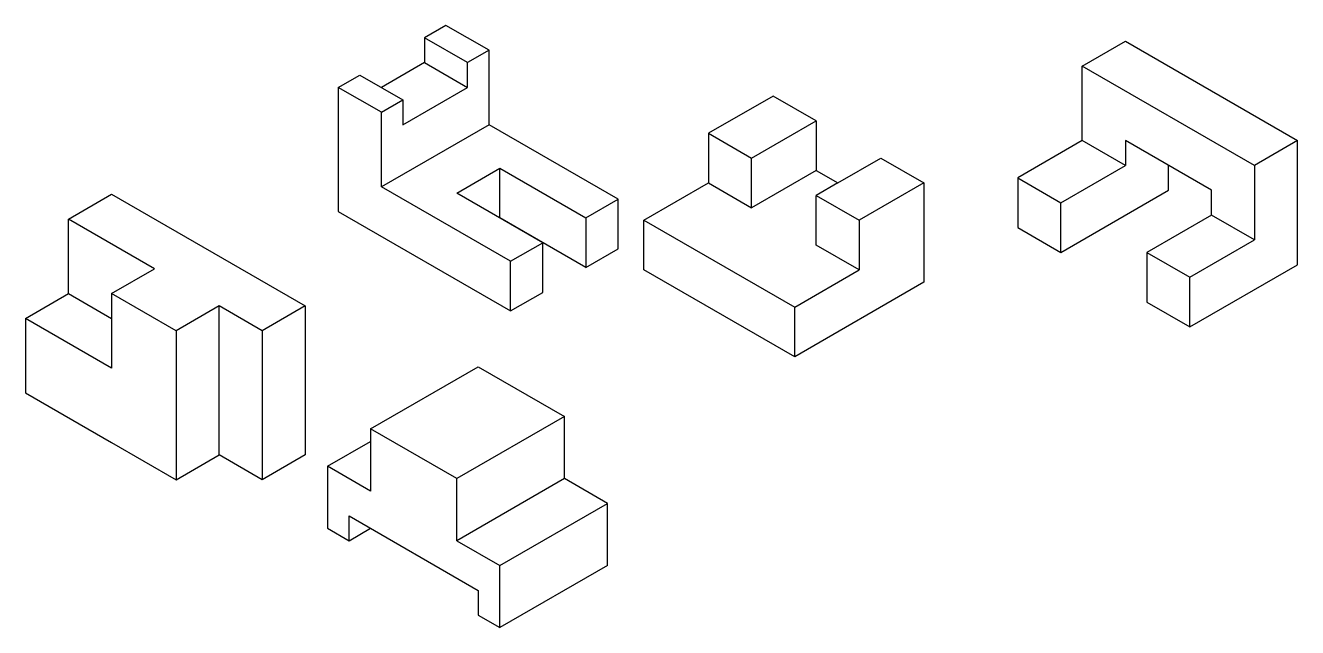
# Model space of a CAD drawing. Header units: inches. Extents: x -0.9 to 50.3, y -8.5 to 15.8.
import ezdxf

# ---------------------------------------------------------------- set-up
doc = ezdxf.new("R2010")
doc.units = ezdxf.units.IN
doc.header["$MEASUREMENT"] = 0

msp = doc.modelspace()

# ---------------------------------------------------------------- linework, layer by layer
for p, q in [((16.021, 15.75), (15.155, 15.25)), ((17.754, 14.75), (16.021, 15.75)), ((16.887, 14.25), (15.155, 15.25)), ((15.155, 15.25), (15.155, 14.25)), ((41.626, 14.111), (43.358, 15.111)), ((43.358, 15.111), (50.286, 11.111)), ((17.754, 14.75), (16.887, 14.25)), ((17.754, 11.75), (17.754, 14.75)), ((15.155, 14.25), (13.423, 13.25)), ((15.155, 14.25), (16.887, 13.25)), ((16.887, 13.25), (16.887, 14.25)), ((48.554, 10.111), (41.626, 14.111)), ((41.626, 11.111), (41.626, 14.111)), ((11.691, 13.25), (12.557, 13.75)), ((12.557, 13.75), (14.289, 12.75)), ((11.691, 13.25), (11.691, 8.25)), ((13.423, 12.25), (11.691, 13.25)), ((14.289, 11.75), (16.887, 13.25)), ((29.186, 12.907), (26.587, 11.407)), ((30.918, 11.907), (29.186, 12.907)), ((13.423, 12.25), (14.289, 12.75)), ((14.289, 12.75), (14.289, 11.75)), ((13.423, 9.25), (13.423, 12.25)), ((28.32, 10.407), (30.918, 11.907)), ((30.918, 11.907), (30.918, 9.907)), ((17.754, 11.75), (13.423, 9.25)), ((22.95, 8.75), (17.754, 11.75)), ((26.587, 11.407), (28.32, 10.407)), ((26.587, 11.407), (26.587, 9.407)), ((41.626, 11.111), (39.028, 9.611)), ((43.358, 10.111), (41.626, 11.111)), ((46.822, 9.111), (43.358, 11.111)), ((43.358, 11.111), (43.358, 10.111)), ((50.286, 11.111), (48.554, 10.111)), ((50.286, 6.111), (50.286, 11.111)), ((28.32, 8.407), (28.32, 10.407)), ((31.784, 9.407), (33.516, 10.407)), ((33.516, 10.407), (35.248, 9.407)), ((16.454, 9), (18.187, 10)), ((18.187, 10), (21.651, 8)), ((18.187, 8), (18.187, 10)), ((30.918, 9.907), (28.32, 8.407)), ((30.918, 9.907), (31.784, 9.407)), ((40.76, 8.611), (43.358, 10.111)), ((45.09, 9.111), (45.09, 10.111)), ((48.554, 10.111), (48.554, 7.111)), ((18.62, 6.25), (13.423, 9.25)), ((23.989, 7.907), (26.587, 9.407)), ((26.587, 9.407), (28.32, 8.407)), ((31.784, 9.407), (30.918, 8.907)), ((35.248, 9.407), (32.65, 7.907)), ((35.248, 9.407), (35.248, 5.407)), ((39.028, 9.611), (39.028, 7.611)), ((39.028, 9.611), (40.76, 8.611)), ((0.834, 7.953), (2.566, 8.953)), ((2.566, 8.953), (10.36, 4.453)), ((19.919, 7), (16.454, 9)), ((21.651, 8), (22.95, 8.75)), ((22.95, 6.75), (22.95, 8.75)), ((30.918, 8.907), (32.65, 7.907)), ((30.918, 6.907), (30.918, 8.907)), ((40.76, 6.611), (45.09, 9.111)), ((46.822, 8.111), (46.822, 9.111)), ((11.691, 8.25), (18.62, 4.25)), ((40.76, 6.611), (40.76, 8.611)), ((4.298, 5.953), (0.834, 7.953)), ((0.834, 4.953), (0.834, 7.953)), ((21.651, 6), (18.187, 8)), ((21.651, 8), (21.651, 6)), ((23.989, 5.907), (23.989, 7.907)), ((23.989, 7.907), (30.052, 4.407)), ((32.65, 7.907), (32.65, 5.907)), ((46.822, 8.111), (44.224, 6.611)), ((48.554, 7.111), (46.822, 8.111)), ((39.028, 7.611), (40.76, 6.611)), ((18.62, 6.25), (19.919, 7)), ((19.919, 5), (19.919, 7)), ((21.651, 6), (22.95, 6.75)), ((32.65, 5.907), (30.918, 6.907)), ((45.956, 5.611), (48.554, 7.111)), ((18.62, 4.25), (18.62, 6.25)), ((44.224, 6.611), (45.956, 5.611)), ((44.224, 6.611), (44.224, 4.611)), ((2.566, 4.953), (4.298, 5.953)), ((30.052, 2.407), (23.989, 5.907)), ((30.052, 4.407), (32.65, 5.907)), ((45.956, 3.611), (50.286, 6.111)), ((35.248, 5.407), (30.052, 2.407)), ((45.956, 3.611), (45.956, 5.611)), ((-0.898, 3.953), (0.834, 4.953)), ((0.834, 4.953), (2.566, 3.953)), ((5.164, 3.453), (2.566, 4.953)), ((2.566, 4.953), (2.566, 1.953)), ((18.62, 4.25), (19.919, 5)), ((44.224, 4.611), (45.956, 3.611)), ((6.896, 4.453), (5.164, 3.453)), ((8.628, 3.453), (6.896, 4.453)), ((6.896, -1.547), (6.896, 4.453)), ((10.36, 4.453), (8.628, 3.453)), ((10.36, 4.453), (10.36, -1.547)), ((30.052, 2.407), (30.052, 4.407)), ((2.566, 1.953), (-0.898, 3.953)), ((-0.898, 3.953), (-0.898, 0.953)), ((5.164, 3.453), (5.164, -2.547)), ((8.628, 3.453), (8.628, -2.547)), ((12.99, -0.5), (17.321, 2)), ((17.321, 2), (20.785, 0)), ((-0.898, 0.953), (2.566, -1.047)), ((16.454, -2.5), (12.99, -0.5)), ((12.99, -0.5), (12.99, -3)), ((20.785, 0), (16.454, -2.5)), ((20.785, -2.5), (20.785, 0)), ((11.258, -2), (12.99, -1)), ((2.566, -1.047), (5.164, -2.547)), ((5.164, -2.547), (6.896, -1.547)), ((8.628, -2.547), (6.896, -1.547)), ((10.36, -1.547), (8.628, -2.547)), ((12.99, -3), (11.258, -2)), ((11.258, -2), (11.258, -4.5)), ((20.785, -2.5), (16.454, -5)), ((16.454, -5), (16.454, -2.5)), ((22.517, -3.5), (20.785, -2.5)), ((18.187, -6), (22.517, -3.5)), ((22.517, -6), (22.517, -3.5)), ((12.124, -5), (12.124, -4)), ((12.124, -4), (17.321, -7)), ((11.258, -4.5), (12.124, -5)), ((12.124, -5), (12.99, -4.5)), ((16.454, -5), (18.187, -6)), ((18.187, -8.5), (18.187, -6)), ((22.517, -6), (18.187, -8.5)), ((17.321, -7), (17.321, -8)), ((17.321, -8), (18.187, -8.5))]:
    msp.add_line(p, q)

doc.saveas('drawing.dxf')
